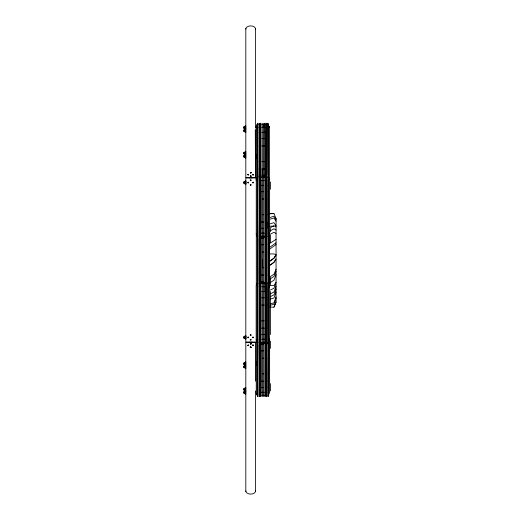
<?xml version="1.0" encoding="UTF-8"?>
<svg xmlns="http://www.w3.org/2000/svg" width="520" height="520" viewBox="0 0 520 520"><rect width="100%" height="100%" fill="white"/><g stroke="black" fill="none" stroke-linecap="round" stroke-linejoin="round"><path stroke-width="0.78" d="M255.398 155.422L255.294 129.747M259.161 161.714L259.161 145.899M259.37 214.767L259.37 198.952M259.37 373.925L259.37 358.111M259.578 161.714L259.578 145.899M259.786 267.82L259.786 252.005M259.786 214.767L259.786 198.952M259.786 373.925L259.786 358.111M260.572 161.714L260.572 145.899M260.695 320.873L260.695 305.058M260.988 161.714L260.988 145.899M261.111 320.873L261.111 305.058M262.32 161.714L262.32 145.899M262.438 320.873L262.438 305.058M262.529 252.005L262.509 275.19M262.529 214.767L262.529 198.952M262.529 373.925L262.529 358.111M262.529 267.82L262.535 259.909M263.478 161.714L263.478 145.899M263.601 320.873L263.601 305.058M263.686 267.82L263.686 252.005M263.686 214.767L263.686 198.952M263.686 373.925L263.686 358.111M264.81 161.714L264.81 145.899M264.933 320.873L264.933 305.058M265.219 161.714L265.219 145.899M265.343 320.873L265.343 305.058M266.221 161.714L266.221 145.899M266.344 320.873L266.344 305.058M266.428 252.005L266.409 275.19M266.428 214.767L266.428 198.952M266.428 373.925L266.428 358.111M266.428 267.82L266.435 259.909M266.637 161.714L266.637 145.899M266.753 320.873L266.753 305.058M266.844 267.82L266.844 252.005M266.844 214.767L266.844 198.952M266.844 373.925L266.844 358.111M259.149 169.084L259.161 161.623M259.356 222.138L259.37 214.675M259.37 267.728L259.311 283.133M259.558 169.084L259.578 161.623M259.356 275.19L259.37 252.005M259.356 381.29L259.37 373.834M259.766 222.138L259.786 214.675M259.766 275.19L259.786 267.728M259.766 381.29L259.786 373.834M260.559 169.084L260.572 161.623M260.767 222.138L260.767 191.581M260.969 169.084L260.988 161.623M260.683 328.244L260.695 320.781M260.767 275.19L260.767 244.634M260.767 381.29L260.767 350.74M261.177 222.138L261.177 191.581M261.177 275.19L261.177 244.634M261.092 328.244L261.111 320.781M261.177 381.29L261.177 350.74M262.314 161.623L262.269 175.409M262.509 222.138L262.522 214.675M262.425 328.244L262.438 320.781M262.509 381.29L262.522 373.834M263.464 169.084L263.478 161.623M263.673 222.138L263.686 214.675M263.673 275.19L263.686 267.728M263.582 328.244L263.601 320.781M263.673 381.29L263.686 373.834M264.791 169.084L264.803 161.623M265.207 169.084L265.219 161.623M264.914 328.244L264.927 320.781M265.33 328.244L265.343 320.781M266.214 161.623L266.168 175.409M266.409 222.138L266.422 214.675M266.617 169.084L266.63 161.623M266.325 328.244L266.338 320.781M266.409 381.29L266.422 373.834M266.838 214.675L266.793 228.462M266.825 275.19L266.838 267.728M266.74 328.244L266.753 320.781M266.825 381.29L266.838 373.834M257.875 175.409L257.745 123.253M258.083 281.515L258.083 238.31M259.116 175.409L259.142 168.909M259.532 175.409L259.558 168.909M259.35 221.962L259.194 237.412M259.766 221.962L259.61 237.412M259.35 381.115L259.194 396.572M259.766 275.015L259.727 283.133M260.526 175.409L260.553 168.909M259.766 381.115L259.61 396.572M260.942 175.409L260.969 168.909M260.735 228.462L260.761 221.962M260.735 281.515L260.761 275.015M260.676 328.062L260.611 339.424M261.151 228.462L261.177 221.962M260.735 387.621L260.761 381.115M261.151 281.515L261.177 275.015M261.066 334.568L261.092 328.062M261.151 387.621L261.177 381.115M262.294 168.909L262.256 176.761M262.476 228.462L262.502 221.962M262.476 281.515L262.502 275.015M262.392 334.568L262.418 328.062M262.476 387.621L262.502 381.115M263.432 175.409L263.458 168.909M263.64 228.462L263.666 221.962M263.64 281.515L263.666 275.015M263.556 334.568L263.582 328.062M263.64 387.621L263.666 381.115M264.758 175.409L264.791 168.909M265.174 175.409L265.2 168.909M264.882 334.568L264.908 328.062M265.298 334.568L265.324 328.062M266.201 168.909L266.156 177.028M266.584 175.409L266.611 168.909M266.377 228.462L266.409 221.962M266.377 281.515L266.409 275.015M266.292 334.568L266.318 328.062M266.819 221.962L266.753 233.317M266.377 387.621L266.409 381.115M266.793 281.515L266.819 275.015M266.708 334.568L266.734 328.062M266.793 387.621L266.819 381.115M267.833 175.409L267.703 123.253M268.041 281.515L268.041 238.31M257.03 179.205L256.939 124.481L256.893 125.483M257.25 283.757L257.25 236.067M257.667 282.939L257.667 236.886M259.103 177.028L259.116 175.162M259.519 177.028L259.532 175.162M259.2 339.424L259.2 286.507M260.091 228.897L260.104 227.364M260.514 177.028L260.526 175.162M259.617 339.424L259.617 286.507M260.091 281.95L260.104 280.417M260.93 177.028L260.942 175.162M260.695 233.317L260.735 228.215M260.721 283.133L260.735 281.268M261.111 233.317L261.151 228.215M260.65 334.321L260.565 342.478M261.137 283.133L261.151 281.268M261.027 339.424L261.066 334.321M260.695 392.476L260.735 387.374M261.111 392.476L261.151 387.374M262.438 233.317L262.476 228.215M262.464 283.133L262.476 281.268M263.419 177.028L263.432 175.162M262.353 339.424L262.392 334.321M263.601 233.317L263.64 228.215M262.438 392.476L262.476 387.374M263.627 283.133L263.64 281.268M263.517 339.424L263.556 334.321M264.745 177.028L264.758 175.162M265.161 177.028L265.174 175.162M263.601 392.476L263.64 387.374M264.933 233.317L264.933 180.401M264.953 283.133L264.953 236.691M265.343 233.317L265.343 180.401M264.843 339.424L264.882 334.321M265.369 283.133L265.369 236.691M265.258 339.424L265.298 334.321M264.933 392.476L264.953 342.791M266.572 177.028L266.584 175.162M266.344 233.317L266.377 228.215M265.343 392.476L265.369 342.791M266.364 283.133L266.377 281.268M266.253 339.424L266.292 334.321M266.78 283.133L266.793 281.268M266.669 339.424L266.708 334.321M266.344 392.476L266.377 387.374M268.209 177.632L268.099 123.513L268.053 124.547M266.753 392.476L266.793 387.374M268.6 178.425L268.502 124.481M268.418 283.738L268.418 236.087M268.808 284.531L268.808 235.294M270.504 277.524L270.4 284.824M270.387 334.536L270.387 291.395M270.504 383.63L270.4 390.923M256.074 180.252L256.029 126.431L255.989 127.361M256.288 285.675L256.282 233.467M259.155 342.478L259.2 339.118M260.656 236.373L260.695 233.012M259.571 342.478L259.617 339.118M261.066 236.373L261.111 233.012M263.211 127.348L263.231 125.82M262.399 236.373L262.438 233.012M260.981 342.478L261.027 339.118M260.656 395.531L260.695 392.171M261.066 395.531L261.111 392.171M263.556 236.373L263.601 233.012M262.314 342.478L262.353 339.118M262.399 395.531L262.438 392.171M264.888 236.373L264.927 233.012M263.471 342.478L263.517 339.118M265.304 236.373L265.343 233.012M263.556 395.531L263.601 392.171M264.803 342.478L264.843 339.118M266.298 236.373L266.338 233.012M265.213 342.478L265.258 339.118M266.714 236.373L266.753 233.012M264.888 395.531L264.927 392.171M265.304 395.531L265.343 392.171M266.214 342.478L266.253 339.118M266.624 342.478L266.669 339.118M266.298 395.531L266.338 392.171M269.464 179.569L269.412 126.431L269.373 127.361M266.714 395.531L266.753 392.171M270.471 228.43L270.4 231.77M257.101 178.536L257.147 177.535L257.147 236.184L257.101 235.183M256.236 234.24L256.236 179.478M257.953 237.412L257.953 176.306M257.017 284.642L257.062 283.641L257.062 342.29L257.017 341.289M257.419 283.706L257.465 282.672L257.465 343.259L257.419 342.225M260.605 237.412L260.65 236.035M256.152 340.34L256.152 285.584M261.021 237.412L261.066 236.035M262.346 237.412L262.399 236.035M257.868 343.519L257.868 282.412M256.236 393.393L256.282 339.573M263.51 237.412L263.556 236.035M259.11 343.519L259.155 342.134M259.526 343.519L259.571 342.134M264.836 237.412L264.888 236.035M257.953 396.572L258.083 344.409M265.252 237.412L265.298 236.035M260.52 343.519L260.565 342.134M268.262 177.6L268.314 176.566L268.314 237.153L268.262 236.119M260.936 343.519L260.981 342.134M268.664 178.536L268.71 177.535L268.71 236.184L268.664 235.183M266.247 237.412L266.298 236.035M266.663 237.412L266.714 236.035M262.262 343.519L262.308 342.134M260.605 396.572L260.65 395.187M267.911 237.412L267.911 176.306M261.021 396.572L261.066 395.187M263.425 343.519L263.471 342.134M269.62 234.24L269.62 179.478M262.346 396.572L262.399 395.187M264.752 343.519L264.803 342.134M265.168 343.519L265.213 342.134M268.177 283.706L268.222 282.672L268.222 343.259L268.177 342.225M263.51 396.572L263.556 395.187M268.58 284.642L268.625 283.641L268.625 342.29L268.58 341.289M266.162 343.519L266.214 342.134M266.578 343.519L266.624 342.134M269.62 287.293L269.62 232.531M264.836 396.572L264.888 395.187M265.252 396.572L265.298 395.187M267.826 343.519L267.826 282.412M266.247 396.572L266.298 395.187M266.663 396.572L266.714 395.187M269.536 340.34L269.536 285.584M267.911 396.572L268.028 342.791M269.62 393.393L269.62 338.637M251.199 172.79L250.458 173.095M251.199 176.137L250.835 176.547M248.839 345.325L248.469 345.735M250.211 343.863L250.705 343.441L251.186 343.772M250.211 347.21L250.575 346.801M251.199 343.791L250.835 344.201M255.593 154.206L255.593 177.73L245.817 177.73L245.817 28.444C247.267 25.045 254.137 25.045 255.593 28.444L255.593 127.426M255.431 29.075L255.593 28.444M255.593 390.949L255.593 491.556C254.137 494.956 247.267 494.956 245.817 491.556L245.98 490.925M276.055 298.181L273.969 304.291L270.212 305.227M276.055 292.117L273.969 298.044L270.238 298.981M276.055 296.946L273.969 302.881L270.238 303.81M276.055 286.13L273.969 292.052L270.445 293.8M276.055 288.925L273.969 294.846L270.445 296.589M276.055 274.671L273.969 280.15L269.99 282.796M273.969 307.041L276.055 302.003M276.055 269.211L273.969 274.222L269.964 276.887M276.055 271.388L273.969 276.4L269.964 279.065M247.864 174.583L248.593 174.369M252.636 174.428L252.817 174.98L253.318 174.909M253.494 174.85L253.416 174.356M247.864 345.306L248.593 345.091M276.055 254.969L273.969 258.303L270.166 261.092M275.639 259.538L273.969 262.204L270.212 264.959M276.055 259.103L273.969 262.438L270.212 265.194M247.994 174.356L247.994 174.922M250.276 172.686L251.134 172.686M248.697 174.922L248.593 174.297M252.714 174.356L252.714 174.922M253.416 174.922L253.494 174.428M252.714 345.079L252.636 345.572M250.211 347.139L250.575 347.549L251.134 347.315M253.494 345.501L252.714 345.579M276.055 242.769L269.99 247.15M276.055 244.517L269.99 248.905M270.166 260.865L273.969 258.07L276.055 254.735L273.969 253.936L269.945 253.936M269.964 243.282L276.055 239.363M250.354 172.608L250.835 172.517M252.714 174.421L253.416 174.421M247.994 345.15L248.469 345.059M251.056 344.038L250.211 343.791M248.697 345.579L248.216 345.67M252.817 345.02L252.941 345.735M250.354 346.964L250.835 346.873M251.056 347.393L250.224 347.23M270.445 227.656L273.969 225.745L276.055 226.947M270.445 230.711L273.969 228.8L276.055 230.003M270.445 234.175L273.969 232.271L276.055 233.474M270.445 290.004L273.969 288.256L276.055 282.334L273.969 285.467L269.945 285.467M270.238 217.406L273.969 216.242L276.055 219.622M270.212 219.167L273.969 217.997L276.055 221.156M270.212 223.821L273.969 222.651L276.055 225.81M248.099 174.369L248.469 174.33M252.817 174.369L253.318 174.369M250.458 175.903L251.056 175.962M252.817 345.091L253.494 345.222M253.195 345.735L253.318 345.02M248.469 174.941L247.994 174.85M250.575 175.87L250.952 175.903M250.835 176.475L250.354 176.384M250.575 343.525L251.056 343.616M270.003 213.583L273.969 213.453L276.055 218.673M269.945 213.772L273.969 213.636M245.765 126.204L244.829 126.204L244.829 128.934L245.765 128.934M244.829 126.887L245.765 126.887M244.829 128.251L245.765 128.251M245.765 129.324L244.829 129.324L244.829 132.054L245.765 132.054M244.829 130.006L245.765 130.006M244.829 131.372L245.765 131.372M245.765 151.808L244.829 151.808L244.829 154.537L245.765 154.537M244.829 152.49L245.765 152.49M244.829 153.855L245.765 153.855M245.765 154.928L244.829 154.928L244.829 157.657L245.765 157.657M244.829 155.61L245.765 155.61M244.829 156.975L245.765 156.975M255.593 177.879L245.817 177.879L245.817 342.121L255.593 342.121M245.765 181.239L244.829 181.239L244.829 183.969L245.765 183.969M244.829 181.922L245.765 181.922M244.829 183.287L245.765 183.287M269.945 226.161L273.969 226.161M245.765 336.031L244.829 336.031L244.829 338.76L245.765 338.76M244.829 336.713L245.765 336.713M244.829 338.078L245.765 338.078M245.765 362.343L244.829 362.343L244.829 365.072L245.765 365.072M244.829 363.025L245.765 363.025M244.829 364.39L245.765 364.39M245.765 365.463L244.829 365.463L244.829 368.193L245.765 368.193M244.829 366.145L245.765 366.145M244.829 367.51L245.765 367.51M245.765 387.946L244.829 387.946L244.829 390.676L245.765 390.676M244.829 388.629L245.765 388.629M244.829 389.994L245.765 389.994M245.765 391.066L244.829 391.066L244.829 393.796L245.765 393.796M244.829 391.749L245.765 391.749M244.829 393.113L245.765 393.113M270.003 307.099L273.969 307.229L276.055 302.192L276.055 218.491M250.835 346.801L251.199 347.21M250.952 172.484L251.199 172.861M248.099 345.703L247.845 345.325M245.817 28.444L245.98 29.075M255.431 490.925L255.593 491.556M270.4 181.948L270.504 189.248M266.454 123.253L266.546 127.653M266.038 123.253L266.13 127.653M270.4 235.001L270.504 242.3M265.044 123.253L265.089 124.638M264.628 123.253L264.68 124.638M266.663 176.306L266.714 177.691M266.247 176.306L266.338 180.707M266.247 176.657L266.298 177.691M263.302 123.253L263.347 124.638M265.252 176.306L265.298 177.691M264.836 176.306L264.927 180.707M264.836 176.657L264.888 177.691M262.139 123.253L262.19 124.638M263.51 176.306L263.556 177.691M260.812 123.253L260.858 124.638M270.4 341.107L270.504 348.4M260.397 123.253L260.442 124.638M262.346 176.306L262.399 177.691M259.402 123.253L259.447 124.638M266.578 282.412L266.624 283.79M258.986 123.253L259.031 124.638M266.162 282.412L266.214 283.79M261.021 176.306L261.066 177.691M260.605 176.306L260.695 180.707M260.605 176.657L260.65 177.691M265.168 282.412L265.213 283.79M264.752 282.412L264.803 283.79M257.342 123.513L257.55 237.153L257.504 236.119M259.61 176.306L259.766 191.756M259.194 176.306L259.35 191.756M268.664 394.342L268.71 395.343L268.801 340.62M263.425 282.412L263.471 283.79M268.262 395.278L268.314 396.312L268.418 342.193M262.262 282.412L262.308 283.79M260.936 282.412L260.981 283.79M260.52 282.412L260.565 283.79M259.526 282.412L259.571 283.79M259.11 282.412L259.155 283.79M257.504 395.278L257.55 396.312L257.68 344.598M257.101 394.342L257.147 395.343L257.25 342.173M266.714 177.346L266.753 180.707M265.096 124.293L265.135 127.653M264.68 124.293L264.719 127.653M265.304 177.346L265.343 180.707M266.624 283.452L266.708 291.61M266.214 283.452L266.253 286.812M263.347 124.293L263.393 127.653M265.213 283.452L265.298 291.61M263.556 177.346L263.601 180.707M264.803 283.452L264.843 286.812M262.19 124.293L262.23 127.653M262.399 177.346L262.438 180.707M263.471 283.452L263.517 286.812M260.858 124.293L260.904 127.653M260.449 124.293L260.488 127.653M261.066 177.346L261.111 180.707M262.314 283.452L262.353 286.812M259.447 124.293L259.493 127.653M259.031 124.293L259.077 127.653M260.981 283.452L261.027 286.812M260.565 283.452L260.611 286.812M259.571 283.452L259.617 286.812M259.155 283.452L259.2 286.812M266.546 127.348L266.584 132.451M266.753 180.401L266.793 185.504M266.136 127.348L266.168 132.451M266.344 180.401L266.377 185.504M266.78 236.691L266.793 238.556M266.364 236.691L266.377 238.556M266.669 286.507L266.734 297.863M265.135 127.348L265.174 132.451M266.253 286.507L266.292 291.61M266.78 342.791L266.793 344.663M264.719 127.348L264.758 132.451M266.364 342.791L266.377 344.663M265.258 286.507L265.324 297.863M264.843 286.507L264.882 291.61M263.393 127.348L263.432 132.451M263.601 180.401L263.64 185.504M263.627 236.691L263.64 238.556M262.23 127.348L262.269 132.451M263.517 286.507L263.556 291.61M262.438 180.401L262.476 185.504M263.627 342.791L263.64 344.663M262.464 236.691L262.476 238.556M262.353 286.507L262.392 291.61M260.904 127.348L260.942 132.451M262.464 342.791L262.476 344.663M261.111 180.401L261.151 185.504M260.488 127.348L260.526 132.451M260.695 180.401L260.735 185.504M261.137 236.691L261.151 238.556M260.721 236.691L260.735 238.556M261.027 286.507L261.066 291.61M260.091 184.821L260.104 186.355M259.493 127.348L259.532 132.451M260.611 286.507L260.65 291.61M261.137 342.791L261.151 344.663M260.091 237.874L260.104 239.408M259.077 127.348L259.116 132.451M260.721 342.791L260.735 344.663M259.727 236.691L259.766 244.81M259.311 236.691L259.35 244.81M259.727 342.791L259.766 350.916M259.311 342.791L259.35 350.916M266.584 132.203L266.611 138.71M266.793 185.256L266.819 191.756M266.793 238.31L266.819 244.81M266.168 132.203L266.201 138.71M266.377 185.256L266.409 191.756M266.377 238.31L266.409 244.81M266.793 344.409L266.819 350.916M266.292 291.363L266.318 297.863M266.377 344.409L266.409 350.916M265.174 132.203L265.2 138.71M264.758 132.203L264.791 138.71M264.882 291.363L264.908 297.863M263.432 132.203L263.458 138.71M263.64 185.256L263.666 191.756M263.64 238.31L263.666 244.81M263.556 291.363L263.582 297.863M263.64 344.409L263.666 350.916M262.269 132.203L262.294 138.71M262.476 185.256L262.502 191.756M262.476 238.31L262.502 244.81M262.392 291.363L262.418 297.863M262.476 344.409L262.502 350.916M260.942 132.203L260.969 138.71M261.151 185.256L261.177 191.756M261.151 238.31L261.177 244.81M260.526 132.203L260.553 138.71M260.735 185.256L260.761 191.756M260.735 238.31L260.761 244.81M261.066 291.363L261.092 297.863M261.151 344.409L261.177 350.916M260.65 291.363L260.676 297.863M260.735 344.409L260.761 350.916M259.532 132.203L259.558 138.71M259.116 132.203L259.142 138.71M266.617 138.528L266.63 145.99M266.825 191.581L266.838 199.043M266.825 244.634L266.838 252.096M266.409 191.581L266.422 199.043M266.74 297.687L266.753 305.149M266.825 350.74L266.838 358.202M266.201 138.528L266.214 145.99M266.409 244.634L266.422 252.096M266.325 297.687L266.338 305.149M266.409 350.74L266.422 358.202M265.207 138.528L265.219 145.99M265.33 297.687L265.343 305.149M264.791 138.528L264.803 145.99M264.914 297.687L264.927 305.149M263.464 138.528L263.478 145.99M263.673 191.581L263.686 199.043M263.673 244.634L263.686 252.096M263.582 297.687L263.601 305.149M263.673 350.74L263.686 358.202M262.509 191.581L262.522 199.043M262.301 138.528L262.314 145.99M262.509 244.634L262.522 252.096M262.425 297.687L262.438 305.149M262.509 350.74L262.522 358.202M260.969 138.528L260.988 145.99M261.092 297.687L261.111 305.149M260.559 138.528L260.572 145.99M260.683 297.687L260.695 305.149M259.558 138.528L259.578 145.99M259.766 191.581L259.786 199.043M259.766 244.634L259.786 252.096M259.766 350.74L259.786 358.202M259.149 138.528L259.161 145.99M259.356 191.581L259.376 206.863M259.356 244.634L259.37 252.096M259.356 350.74L259.37 358.202M256.828 155.337L256.828 157.638M256.828 362.057L256.828 365.06M256.828 393.776L256.828 394.335M256.731 154.941L256.731 157.944M256.731 361.868L256.731 365.359M256.731 393.776L256.731 394.335M255.593 381.212L255.593 342.271L245.817 342.271L245.817 491.556M245.719 125.665L245.719 132.594M245.719 151.262L245.719 158.197M245.719 180.694L245.719 184.509M245.719 335.491L245.719 339.307M245.719 361.803L245.719 368.738M245.719 387.406L245.719 394.335M244.777 126.731L244.777 128.388M244.777 129.851L244.777 131.508M244.777 152.334L244.777 153.985M244.777 155.454L244.777 157.105M244.777 181.766L244.777 183.417M244.777 336.583L244.777 338.234M244.777 362.895L244.777 364.546M244.777 366.015L244.777 367.666M244.777 388.492L244.777 390.15M244.777 391.612L244.777 393.269M244.582 126.731L244.68 128.388M244.582 129.851L244.68 131.508M244.582 152.334L244.582 153.985M244.68 155.454L244.68 157.105M244.68 181.766L244.582 183.417M244.582 336.583L244.68 338.234M244.582 362.895L244.582 364.546M244.68 366.015L244.582 367.666M244.582 388.492L244.68 390.15M244.68 391.612L244.68 393.269M244.484 126.731L244.484 128.388M244.484 129.851L244.484 131.508M244.484 152.334L244.484 153.985M244.484 155.454L244.484 157.105M244.484 181.766L244.484 183.417M244.484 336.583L244.484 338.234M244.484 362.895L244.484 364.546M244.484 366.015L244.484 367.666M244.484 388.492L244.484 390.15M244.484 391.612L244.484 393.269M244.387 126.731L244.387 128.388M244.387 129.851L244.387 131.508M244.387 152.334L244.387 153.985M244.387 155.454L244.387 157.105M244.387 181.766L244.387 183.417M244.387 336.583L244.387 338.234M244.387 362.895L244.387 364.546M244.387 366.015L244.387 367.666M244.387 388.492L244.387 390.15M244.387 391.612L244.387 393.269M244.29 126.731L244.29 128.388M244.29 129.851L244.29 131.508M244.29 152.334L244.29 153.985M244.29 155.454L244.29 157.105M244.29 181.766L244.29 183.417M244.29 336.583L244.29 338.234M244.29 362.895L244.29 364.546M244.29 366.015L244.29 367.666M244.29 388.492L244.29 390.15M244.29 391.612L244.29 393.269M244.192 126.731L244.192 128.388M244.192 129.851L244.192 131.508M244.192 152.334L244.192 153.985M244.192 155.454L244.192 157.105M244.192 181.766L244.192 183.417M244.192 336.583L244.192 338.234M244.192 362.895L244.192 364.546M244.192 366.015L244.192 367.666M244.192 388.492L244.192 390.15M244.192 391.612L244.192 393.269M244.094 126.731L244.094 128.388M244.094 129.851L244.094 131.508M244.094 152.334L244.094 153.985M244.094 155.454L244.094 157.105M244.094 181.766L244.094 183.417M244.094 336.583L244.094 338.234M244.094 362.895L244.094 364.546M244.094 366.015L244.094 367.666M244.094 388.492L244.094 390.15M244.094 391.612L244.094 393.269M243.997 126.731L243.997 128.388M243.997 129.851L243.997 131.508M243.997 152.334L243.997 153.985M243.997 155.454L243.997 157.105M243.997 181.766L243.997 183.417M243.997 336.583L243.997 338.234M243.997 362.895L243.997 364.546M243.997 366.015L243.997 367.666M243.997 388.492L243.997 390.15M243.997 391.612L243.997 393.269M245.98 183.865A4.888 4.888 0 0 1 245.98 181.337M249.438 177.879A4.888 4.888 0 0 1 251.972 177.879M251.972 342.121A4.888 4.888 0 0 1 249.438 342.121M245.98 338.663A4.888 4.888 0 0 1 245.98 336.135M247.852 182.475C248.463 184.366 249.327 181.136 247.852 182.475M248.125 182.546L248.541 182.656L248.125 182.546M250.224 180.115C250.835 182.006 251.7 178.776 250.224 180.115M250.497 180.186L250.913 180.297L250.497 180.186M250.224 184.834C250.835 186.732 251.7 183.502 250.224 184.834M250.497 184.912L250.913 185.022L250.497 184.912M252.583 182.475C253.195 184.373 254.059 181.142 252.583 182.475M252.857 182.553L253.273 182.663L252.857 182.553M247.852 337.272C248.463 339.17 249.327 335.933 247.852 337.272M248.125 337.344L248.541 337.454L248.125 337.344M250.224 334.906C250.835 336.804 251.7 333.567 250.224 334.906M250.497 334.978L250.913 335.088L250.497 334.978M250.224 339.632C250.835 341.523 251.7 338.293 250.224 339.632M250.497 339.703L250.913 339.813L250.497 339.703M252.583 337.266C253.195 339.163 254.059 335.926 252.583 337.266M252.857 337.337L253.273 337.447L252.857 337.337M248.138 174.636L248.553 174.714L248.157 174.597M250.497 172.822L250.913 172.9L250.517 172.783M250.497 176.169L250.913 176.248L250.517 176.131M252.863 174.636L253.273 174.714L252.883 174.597M248.138 345.287L248.56 345.325L248.138 345.287M250.497 343.753L250.919 343.791L250.497 343.753M250.497 347.1L250.913 347.178L250.517 347.068M252.863 345.287L253.279 345.325L252.863 345.287"/></g></svg>
